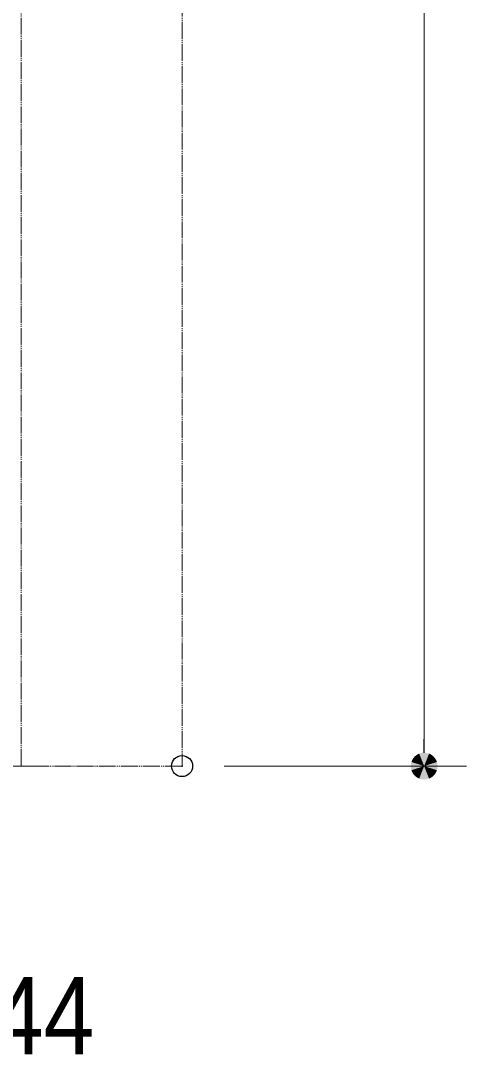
# Model space of a CAD drawing. Units: millimetres, scale not verified. Extents: x -6062 to 6062, y -3045 to 3045.
# Drawn here: x -494.3 to -283, y -2136.5 to -1646.9 of the extents above; entities that cross this region are included whole.
import ezdxf
from ezdxf.enums import TextEntityAlignment as Align

# ---------------------------------------------------------------- set-up
doc = ezdxf.new("R2010")
doc.units = ezdxf.units.MM
doc.header["$LTSCALE"] = 20
doc.header["$PDMODE"] = 32
doc.header["$PDSIZE"] = 10
doc.linetypes.add('USER2', pattern=[10.5, 8, -0.5, 0.5, -0.5, 0.5, -0.5])
for name, color, linetype, lineweight in [('0-0_3一般', 7, 'Continuous', 15), ('0-1_2寸法-2', 7, 'Continuous', 15), ('0-2_0', 7, 'Continuous', 25), ('0-4_2寸法-1', 7, 'Continuous', 15)]:
    doc.layers.add(name, color=color, linetype=linetype, lineweight=lineweight)
doc.layers.add('0-3_Defpoints', color=7, linetype='Continuous')
doc.styles.add('ＭＳ Ｐゴシック', font='')
doc.styles.get('ＭＳ Ｐゴシック').set_extended_font_data('MS PGothic')

# ---------------------------------------------------------------- blocks, each defined once
blk = doc.blocks.new('グループ-17')
at = {"layer": '0-0_3一般'}
blk.add_line((22256.5, -40000), (26069.3, -40000), dxfattribs=at)
at = {"layer": '0-0_3一般', "linetype": 'USER2'}
blk.add_lwpolyline([(25869.3, 8000), (27394.2, 8000), (27394.2, -40000), (25869.3, -40000)], close=True, dxfattribs=at)
blk = doc.blocks.new('_Dot')
at = {"layer": '0-2_0'}
blk.add_line((-10, 0), (-20, 0), dxfattribs=at)
for points in [[(0, 0), (-7.29, 6.85), (-6.37, 7.71)], [(0, 0), (-6.37, 7.71), (-5.36, 8.44)], [(0, 0), (-5.36, 8.44), (-4.26, 9.05)], [(0, 0), (-4.26, 9.05), (-3.09, 9.51)], [(0, 0), (-3.09, 9.51), (-1.87, 9.82)], [(0, 0), (-1.87, 9.82), (-0.63, 9.98)], [(0, 0), (-0.63, 9.98), (0.63, 9.98)], [(0, 0), (0.63, 9.98), (1.87, 9.82)], [(0, 0), (1.87, 9.82), (3.09, 9.51)], [(0, 0), (3.09, 9.51), (4.26, 9.05)], [(0, 0), (4.26, 9.05), (5.36, 8.44)], [(0, 0), (5.36, 8.44), (6.37, 7.71)], [(0, 0), (6.37, 7.71), (7.29, 6.85)], [(0, 0), (-10, 0), (-9.92, 1.25)], [(0, 0), (-9.92, -1.25), (-10, 0)], [(0, 0), (-9.92, 1.25), (-9.69, 2.49)], [(0, 0), (-9.69, -2.49), (-9.92, -1.25)], [(0, 0), (-9.69, 2.49), (-9.3, 3.68)], [(0, 0), (-9.3, -3.68), (-9.69, -2.49)], [(0, 0), (-9.3, 3.68), (-8.76, 4.82)], [(0, 0), (-8.76, -4.82), (-9.3, -3.68)], [(0, 0), (-8.76, 4.82), (-8.09, 5.88)], [(0, 0), (-8.09, -5.88), (-8.76, -4.82)], [(0, 0), (-8.09, 5.88), (-7.29, 6.85)], [(0, 0), (-7.29, -6.85), (-8.09, -5.88)], [(0, 0), (-6.37, -7.71), (-7.29, -6.85)], [(0, 0), (-5.36, -8.44), (-6.37, -7.71)], [(0, 0), (-4.26, -9.05), (-5.36, -8.44)], [(0, 0), (-3.09, -9.51), (-4.26, -9.05)], [(0, 0), (-1.87, -9.82), (-3.09, -9.51)], [(0, 0), (-0.63, -9.98), (-1.87, -9.82)], [(0, 0), (0.63, -9.98), (-0.63, -9.98)], [(0, 0), (7.29, 6.85), (8.09, 5.88)], [(0, 0), (8.09, 5.88), (8.76, 4.82)], [(0, 0), (8.76, 4.82), (9.3, 3.68)], [(0, 0), (9.3, 3.68), (9.69, 2.49)], [(0, 0), (9.69, 2.49), (9.92, 1.25)], [(0, 0), (9.92, 1.25), (10, 0)], [(0, 0), (1.87, -9.82), (0.63, -9.98)], [(0, 0), (3.09, -9.51), (1.87, -9.82)], [(0, 0), (4.26, -9.05), (3.09, -9.51)], [(0, 0), (5.36, -8.44), (4.26, -9.05)], [(0, 0), (6.37, -7.71), (5.36, -8.44)], [(0, 0), (7.29, -6.85), (6.37, -7.71)], [(0, 0), (8.09, -5.88), (7.29, -6.85)], [(0, 0), (8.76, -4.82), (8.09, -5.88)], [(0, 0), (9.3, -3.68), (8.76, -4.82)], [(0, 0), (9.69, -2.49), (9.3, -3.68)], [(0, 0), (9.92, -1.25), (9.69, -2.49)], [(0, 0), (10, 0), (9.92, -1.25)]]:
    blk.add_solid(points, dxfattribs=at)

msp = doc.modelspace()

# ---------------------------------------------------------------- linework, layer by layer
at = {"layer": '0-3_Defpoints'}
msp.add_point((-417.79, -2000), dxfattribs=at)
at = {"layer": '0-4_2寸法-1'}
for p, q in [((-303.04, -1987.29), (-303.04, 387.29)), ((-397.79, -2000), (-283.04, -2000))]:
    msp.add_line(p, q, dxfattribs=at)

# ---------------------------------------------------------------- block references
at = {"layer": '0-0_3一般', "xscale": 0.05, "yscale": 0.05}
msp.add_blockref('グループ-17', (-1787.5, 0), dxfattribs=at)
at = {"layer": '0-4_2寸法-1', "xscale": 0.6356201, "yscale": 0.6356201, "rotation": 270}
msp.add_blockref('_Dot', (-303.04, -2000), dxfattribs=at)

# ---------------------------------------------------------------- texts
at = {"layer": '0-1_2寸法-2', "style": 'ＭＳ Ｐゴシック', "width": 0.9}
msp.add_text('44', height=36.66, dxfattribs=at).set_placement((-507.4, -2147.52), align=Align.BOTTOM_LEFT)

doc.saveas('drawing.dxf')
